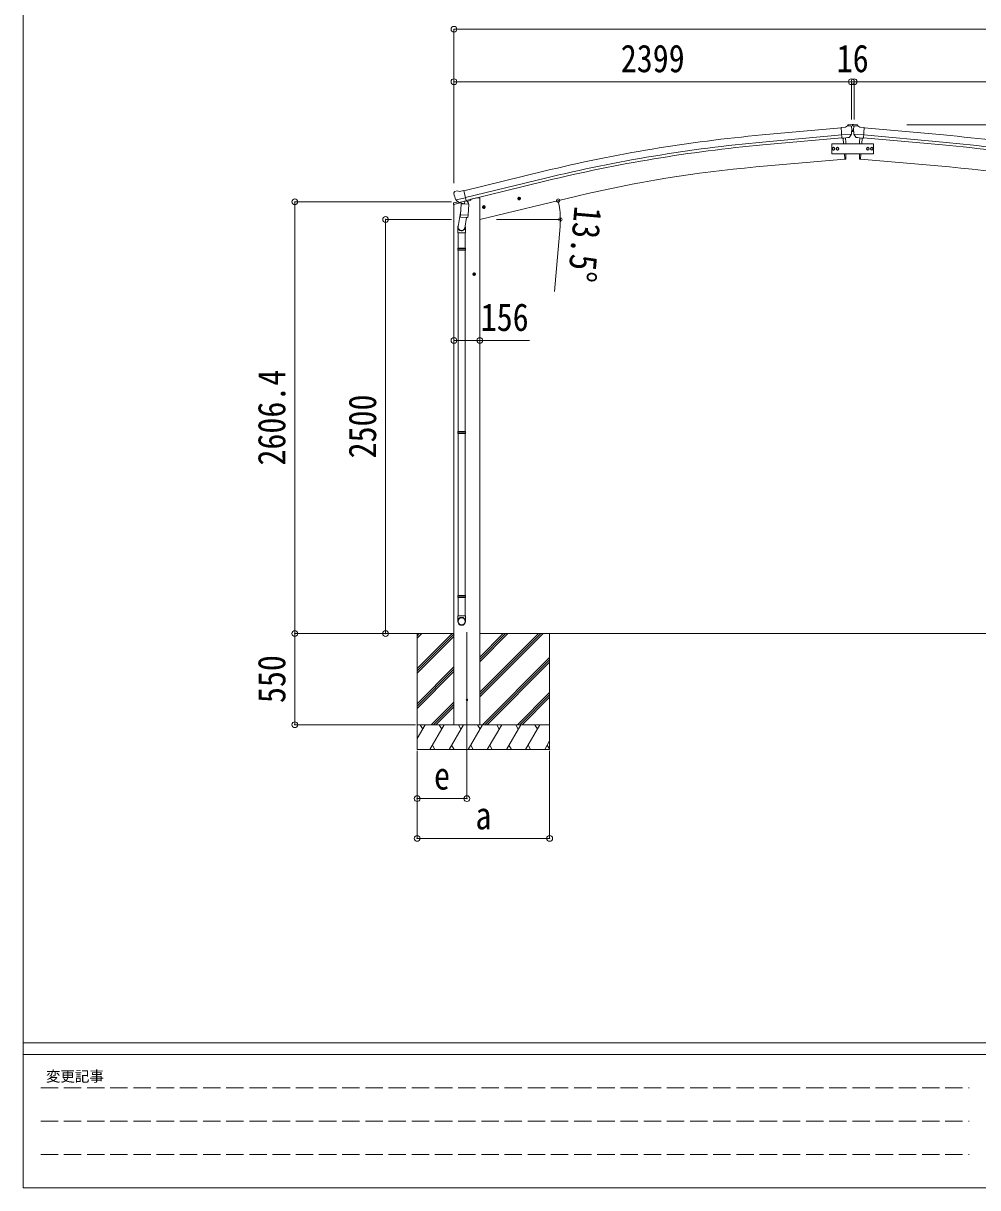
# Model space of a CAD drawing. Units: millimetres at full size. Extents: x -9783 to 33769, y -6828 to 6752.
# Drawn here: x -9783 to -4022, y -6828 to 201 of the extents above; entities that cross this region are included whole.
import ezdxf
from ezdxf.enums import TextEntityAlignment as Align

# ---------------------------------------------------------------- set-up
doc = ezdxf.new("R2010")
doc.units = ezdxf.units.MM
doc.header["$LTSCALE"] = 35
doc.header["$PDMODE"] = 32
doc.header["$PDSIZE"] = 35
doc.linetypes.add('DASHED3', pattern=[4, 3, -1])
for name, color, linetype, lineweight in [('0-0_0', 7, 'Continuous', 9), ('0-1_本体', 4, 'Continuous', 9), ('0-2_部品', 7, 'Continuous', 9), ('0-7_合掌部品', 3, 'Continuous', 9), ('0-8_PARTS2', 2, 'Continuous', 9), ('0-A_寸法', 6, 'Continuous', 9), ('F-0_240', 7, 'Continuous', 9)]:
    doc.layers.add(name, color=color, linetype=linetype, lineweight=lineweight)
doc.styles.add('ＭＳ ゴシック', font='')
doc.styles.get('ＭＳ ゴシック').set_extended_font_data('MS Gothic')

msp = doc.modelspace()

# ---------------------------------------------------------------- linework, layer by layer
at = {"layer": '0-0_0'}
for p, q in [((-7779.7, -3483.05), (-7183.36, -3483.05)), ((-7405.61, -3483.05), (-7405.61, -4183.05)), ((-7405.61, -3694.27), (-7194.38, -3483.05)), ((-7405.61, -3510.43), (-7378.23, -3483.05)), ((-7405.61, -3496.29), (-7392.37, -3483.05)), ((-7405.61, -3708.42), (-7183.36, -3486.17)), ((-7405.61, -3722.56), (-7183.36, -3500.31)), ((-7027.86, -3483.05), (-4705.77, -3483.05)), ((-7027.86, -3865.31), (-6645.6, -3483.05)), ((-7027.86, -3837.02), (-6673.88, -3483.05)), ((-7027.86, -3851.17), (-6659.74, -3483.05)), ((-7027.86, -3653.18), (-6857.73, -3483.05)), ((-7027.86, -3639.04), (-6871.87, -3483.05)), ((-7027.86, -3624.89), (-6886.01, -3483.05)), ((-6605.61, -3483.05), (-6605.61, -4183.05)), ((-2524.86, -3483.05), (-4846.96, -3483.05)), ((-7011.75, -4033.05), (-6605.61, -3626.91)), ((-6997.61, -4033.05), (-6605.61, -3641.05)), ((-6983.47, -4033.05), (-6605.61, -3655.19)), ((-7405.61, -3906.41), (-7183.36, -3684.16)), ((-7405.61, -3920.55), (-7183.36, -3698.3)), ((-7405.61, -3934.69), (-7183.36, -3712.44)), ((-6799.62, -4033.05), (-6605.61, -3839.04)), ((-6785.48, -4033.05), (-6605.61, -3853.18)), ((-7320.12, -4033.05), (-7183.36, -3896.29)), ((-7305.98, -4033.05), (-7183.36, -3910.43)), ((-7291.84, -4033.05), (-7183.36, -3924.57)), ((-6771.34, -4033.05), (-6605.61, -3867.32)), ((-6605.61, -4033.05), (-7405.61, -4033.05)), ((-7405.61, -4116.88), (-7357.21, -4033.05)), ((-7372.21, -4059.03), (-7387.21, -4033.05)), ((-7328.35, -4183.05), (-7241.74, -4033.05)), ((-7256.74, -4059.03), (-7271.75, -4033.05)), ((-7212.88, -4183.05), (-7126.27, -4033.05)), ((-7141.27, -4059.03), (-7156.28, -4033.05)), ((-7097.41, -4183.05), (-7010.8, -4033.05)), ((-7025.8, -4059.03), (-7040.81, -4033.05)), ((-6981.94, -4183.05), (-6895.33, -4033.05)), ((-6910.33, -4059.03), (-6925.33, -4033.05)), ((-6866.47, -4183.05), (-6779.86, -4033.05)), ((-6809.86, -4033.05), (-6794.86, -4059.03)), ((-6751, -4183.05), (-6664.39, -4033.05)), ((-6679.39, -4059.03), (-6694.39, -4033.05)), ((-6635.52, -4183.05), (-6605.61, -4131.24)), ((-7405.61, -4183.05), (-6605.61, -4183.05)), ((-7313.35, -4157.07), (-7298.35, -4183.05)), ((-7197.88, -4157.07), (-7182.88, -4183.05)), ((-7082.41, -4157.07), (-7067.41, -4183.05)), ((-6966.94, -4157.07), (-6951.94, -4183.05)), ((-6851.47, -4157.07), (-6836.47, -4183.05)), ((-6736, -4157.07), (-6721, -4183.05)), ((-6620.53, -4157.07), (-6605.53, -4183.05))]:
    msp.add_line(p, q, dxfattribs=at)
at = {"layer": '0-1_本体'}
for p, q in [((-5323.79, -473.05), (-4846.48, -429.73)), ((-5319.89, -516.09), (-4842.77, -472.78)), ((-5318.37, -532.8), (-4841.25, -489.5)), ((-4234.36, -532.8), (-4711.47, -489.5)), ((-4232.84, -516.09), (-4709.96, -472.78)), ((-4228.93, -473.05), (-4706.24, -429.73)), ((-5360.82, -666.33), (-4822.87, -619.26)), ((-4191.91, -666.33), (-4729.85, -619.26)), ((-7123.34, -809.45), (-6640.49, -691.88)), ((-6630.27, -733.87), (-7113.28, -851.37)), ((-7109.33, -867.8), (-6626.29, -750.18)), ((-7027.86, -983.05), (-6442.19, -842.44)), ((-7183.36, -892.75), (-7183.36, -4033.05)), ((-7047.86, -853.05), (-7081.37, -861.09)), ((-7027.36, -853.05), (-7047.86, -853.05)), ((-7027.36, -853.05), (-7027.36, -4033.05))]:
    msp.add_line(p, q, dxfattribs=at)
at = {"layer": '0-1_本体', "color": 6}
msp.add_line((-7027.36, -1713.23), (-7183.36, -1713.23), dxfattribs=at)
at = {"layer": '0-1_本体'}
for centre, radius, start, end in [((-4509.78, -9441.63), 9005.44, 95.18612, 103.68612), ((-5042.95, -9441.63), 9005.44, 76.31388, 84.81388), ((-4509.78, -9441.63), 8962.23, 95.18612, 103.68612), ((-4509.78, -9441.63), 8945.44, 95.18612, 103.68612), ((-5042.95, -9441.63), 8945.44, 76.31388, 84.81388), ((-5042.95, -9441.63), 8962.23, 76.31388, 84.81388), ((-4715.84, -8034.63), 7396.48, 95.00259, 103.49741), ((-4836.89, -8034.63), 7396.48, 76.50259, 84.99741)]:
    msp.add_arc(centre, radius, start, end, dxfattribs=at)
at = {"layer": '0-2_部品'}
for p, q in [((-7184.8, -825.03), (-7184.52, -826.18)), ((-7180.58, -816.46), (-7184.44, -822.75)), ((-7177.48, -814.21), (-7164.3, -811.05)), ((-7149.74, -813.72), (-7163, -811.02)), ((-7149.74, -813.72), (-7123.81, -807.5)), ((-7185.92, -893.37), (-7143.22, -883.12)), ((-7185.92, -886.48), (-7185.92, -893.37)), ((-7157.42, -877.27), (-7183.62, -883.56)), ((-7170.74, -865.34), (-7113.24, -851.53)), ((-7153.89, -880.25), (-7170.27, -865.76)), ((-7151.18, -880.82), (-7143.66, -879.01)), ((-7150.35, -880.71), (-7148.82, -880.35)), ((-7148.82, -880.35), (-7112.11, -871.53)), ((-7146.98, -880.57), (-7147.03, -881.31)), ((-7146.27, -882.35), (-7120.46, -888.79)), ((-7139.36, -887.7), (-7144.03, -954.54)), ((-7093.67, -890.9), (-7139.36, -887.7)), ((-7137.58, -884.52), (-7137.81, -887.81)), ((-7118.06, -873.36), (-7119.09, -887.96)), ((-7112.11, -871.53), (-7110.58, -871.17)), ((-7109.03, -869.06), (-7108.09, -869.13)), ((-7108.09, -869.13), (-7094.77, -884.44)), ((-7104.09, -873.72), (-7085.2, -869.19)), ((-7098.34, -957.73), (-7093.67, -890.9)), ((-7094.77, -884.44), (-7095.22, -890.79)), ((-7081.37, -861.01), (-7081.37, -864.33)), ((-7013.05, -910.59), (-6993.6, -905.92)), ((-7008.49, -902.81), (-7010.63, -910.01)), ((-7001.2, -901.06), (-7008.49, -902.81)), ((-7000.99, -917.98), (-7005.66, -898.53)), ((-6996.03, -906.5), (-7001.2, -901.06)), ((-6998.16, -913.7), (-6996.03, -906.5)), ((-6799.13, -859.23), (-6779.68, -854.56)), ((-6794.57, -851.45), (-6796.7, -858.65)), ((-6787.27, -849.7), (-6794.57, -851.45)), ((-6787.07, -866.62), (-6791.74, -847.17)), ((-6782.11, -855.14), (-6787.27, -849.7)), ((-6784.24, -862.34), (-6782.11, -855.14)), ((-7142.3, -929.77), (-7158.21, -1025.94)), ((-7144.89, -967.01), (-7144.02, -954.54)), ((-7144.49, -968.36), (-7144.5, -968.36)), ((-7098.34, -957.73), (-7144.03, -954.54)), ((-7143.05, -969.14), (-7101.35, -972.06)), ((-7106.78, -971.68), (-7117.51, -1035.27)), ((-7098.36, -957.73), (-7099.24, -970.43)), ((-7160.36, -1063.1), (-7160.36, -1028.75)), ((-7114.36, -1028.45), (-7114.36, -1063.1)), ((-7114.36, -1063.1), (-7160.36, -1063.1)), ((-7158.36, -1063.1), (-7158.36, -1157.1)), ((-7116.36, -1063.1), (-7116.36, -1157.1)), ((-7160.36, -1159.1), (-7159.36, -1157.1)), ((-7114.36, -1159.1), (-7160.36, -1159.1)), ((-7114.36, -1167.1), (-7160.36, -1167.1)), ((-7115.36, -1157.1), (-7159.36, -1157.1)), ((-7115.36, -1169.1), (-7159.36, -1169.1)), ((-7158.36, -1169.1), (-7158.36, -2263.29)), ((-7116.36, -1169.1), (-7116.36, -2263.29)), ((-7114.36, -1159.1), (-7115.36, -1157.1)), ((-7114.36, -1167.1), (-7115.36, -1169.1)), ((-7114.36, -1159.1), (-7114.36, -1167.1)), ((-7051.86, -1313.17), (-7071.86, -1313.17)), ((-7061.86, -1305.66), (-7068.36, -1309.41)), ((-7068.36, -1309.41), (-7068.36, -1316.92)), ((-7068.36, -1316.92), (-7061.86, -1320.67)), ((-7061.86, -1323.17), (-7061.86, -1303.17)), ((-7055.36, -1309.41), (-7061.86, -1305.66)), ((-7160.36, -2265.29), (-7159.36, -2263.29)), ((-7114.36, -2265.29), (-7160.36, -2265.29)), ((-7114.36, -2273.29), (-7160.36, -2273.29)), ((-7115.36, -2263.29), (-7159.36, -2263.29)), ((-7115.36, -2275.29), (-7159.36, -2275.29)), ((-7158.36, -2275.29), (-7158.36, -3253.48)), ((-7116.36, -2275.29), (-7116.36, -3253.48)), ((-7114.36, -2265.29), (-7115.36, -2263.29)), ((-7114.36, -2273.29), (-7115.36, -2275.29)), ((-7114.36, -2265.29), (-7114.36, -2273.29)), ((-7160.36, -3255.48), (-7159.36, -3253.48)), ((-7114.36, -3255.48), (-7160.36, -3255.48)), ((-7114.36, -3263.48), (-7160.36, -3263.48)), ((-7115.36, -3253.48), (-7159.36, -3253.48)), ((-7115.36, -3265.48), (-7159.36, -3265.48)), ((-7158.36, -3265.48), (-7158.36, -3375.48)), ((-7116.36, -3265.48), (-7116.36, -3375.48)), ((-7114.36, -3255.48), (-7115.36, -3253.48)), ((-7114.36, -3263.48), (-7115.36, -3265.48)), ((-7114.36, -3255.48), (-7114.36, -3263.48)), ((-7160.36, -3409.62), (-7160.36, -3375.48)), ((-7114.36, -3375.48), (-7160.36, -3375.48)), ((-7114.36, -3409.62), (-7114.36, -3375.48))]:
    msp.add_line(p, q, dxfattribs=at)
for points in [[(-7118.38, -872.94), (-7108.66, -870.61), (-7123.81, -807.5)], [(-7171.01, -864.76), (-7170.43, -865.61), (-7170.27, -865.76)], [(-7118.38, -872.94), (-7118.62, -873.1), (-7143.38, -879.04), (-7143.66, -879.01)], [(-7010.63, -910.01), (-7005.46, -915.45), (-6998.16, -913.7)], [(-6796.7, -858.65), (-6791.54, -864.09), (-6784.24, -862.34)], [(-7160.36, -1159.1), (-7160.36, -1167.1), (-7159.36, -1169.1)], [(-7061.86, -1320.67), (-7055.36, -1316.92), (-7055.36, -1309.41)], [(-7160.36, -2265.29), (-7160.36, -2273.29), (-7159.36, -2275.29)], [(-7160.36, -3255.48), (-7160.36, -3263.48), (-7159.36, -3265.48)]]:
    msp.add_lwpolyline(points, dxfattribs=at)
for centre, radius in [((-7003.33, -908.25), 8.5), ((-7003.33, -908.25), 7.7), ((-7003.33, -908.25), 6.5), ((-6789.41, -856.9), 8.5), ((-6789.41, -856.9), 7.7), ((-6789.41, -856.9), 6.5), ((-7061.86, -1313.17), 8.5), ((-7061.86, -1313.17), 7.7), ((-7061.86, -1313.17), 6.5)]:
    msp.add_circle(centre, radius, dxfattribs=at)
at = {"layer": '0-2_部品', "color": 4}
msp.add_circle((-7105.36, -3883.05), 4.5, dxfattribs=at)
at = {"layer": '0-2_部品'}
for centre, radius, start, end in [((-6987.72, -778.94), 202.4, 193.5, 205.09125), ((-7176.32, -819.07), 5, 103.5, 148.5), ((-7163.6, -813.96), 3, 78.5, 103.5), ((-7182.92, -886.48), 3, 103.5, 180), ((-7150.46, -880.23), 0.5, 248.23754, 283.5), ((-7147.48, -880.54), 0.5, 356, 103.5), ((-7146.03, -881.38), 1, 176, 256), ((-7120.11, -887.82), 1.03, 250.03897, 351.96569), ((-7117.47, -873.44), 0.604, 100.59842, 172.20595), ((-7110.7, -870.68), 0.5, 283.5, 318.76246), ((-7086.37, -864.33), 5, 283.5, 0), ((-7142.95, -967.18), 1.95, 175.04017, 217.47766), ((-7142.91, -967.15), 2, 217.40962, 266), ((-7101.21, -970.06), 2, 266, 349.46843), ((-7130.36, -1028.75), 30, 177.45142, 180)]:
    msp.add_arc(centre, radius, start, end, dxfattribs=at)
for centre, major_axis, ratio, start_param, end_param in [((-7181.88, -824.32), (-1.57, -2.57), 0.99628, 4.712389, 5.4996506), ((-7151.9, -878), (-0.73, -2.92), 0.997631, 5.8041905, 6.6006116), ((-7151.85, -877.77), (2.63, 3.16), 0.650902, 4.0958226, 4.1686332), ((-7151.88, -877.9), (-0.73, -2.92), 0.997631, 0.3902369, 0.4789948), ((-7137.36, -1028.45), (23, 0), 0.996195, 2.5560258, 6.5663028), ((-7137.36, -1028.45), (21, 0), 0.996195, 2.9349147, 5.9512394), ((-7137.36, -3407.88), (-23, 0), 0.996195, 3.1415927, 6.2831853), ((-7137.36, -3409.62), (-23, 0), 0.996195, 3.1415927, 6.2831853), ((-7137.36, -3409.62), (0, -23.43), 0.981806, 4.712389, 7.8539816)]:
    msp.add_ellipse(centre, major_axis=major_axis, ratio=ratio, start_param=start_param, end_param=end_param, dxfattribs=at)
msp.add_ellipse((-7137.36, -3409.62), major_axis=(21, 0), ratio=0.996195, dxfattribs=at)
at = {"layer": '0-7_合掌部品'}
for p, q in [((-4820.1, -425.28), (-4808.38, -418.52)), ((-4793.48, -416.93), (-4807.14, -418.13)), ((-4780.53, -409.95), (-4804.67, -412.07)), ((-4784.34, -422.68), (-4789.83, -418.08)), ((-4780.53, -409.95), (-4772.53, -409.95)), ((-4775.27, -414.67), (-4774.43, -414.67)), ((-4772.53, -409.95), (-4748.39, -412.07)), ((-4768.72, -422.68), (-4763.24, -418.08)), ((-4759.59, -416.93), (-4745.92, -418.13)), ((-4745.03, -417.89), (-4748.39, -412.07)), ((-4745.03, -418.08), (-4745.03, -417.89)), ((-4732.96, -425.28), (-4744.68, -418.52)), ((-4820.1, -425.28), (-4846.67, -427.61)), ((-4841.01, -492.27), (-4846.67, -427.61)), ((-4783.8, -467.57), (-4842.72, -472.73)), ((-4831.05, -491.4), (-4841.01, -492.27)), ((-4834.04, -491.66), (-4831.03, -526)), ((-4797.44, -488.46), (-4805.15, -489.13)), ((-4795.05, -487.06), (-4784.12, -468.12)), ((-4783.28, -424.72), (-4783.16, -426.07)), ((-4782.55, -451.45), (-4770.51, -451.45)), ((-4775.27, -447.37), (-4774.43, -447.37)), ((-4769.78, -424.72), (-4769.9, -426.07)), ((-4769.26, -467.57), (-4710.34, -472.73)), ((-4758.01, -487.06), (-4768.94, -468.12)), ((-4755.62, -488.46), (-4747.92, -489.13)), ((-4732.96, -425.28), (-4706.4, -427.61)), ((-4722.02, -491.4), (-4722.29, -491.47)), ((-4719.03, -491.66), (-4722.03, -526)), ((-4722.02, -491.4), (-4712.05, -492.27)), ((-4712.05, -492.27), (-4706.4, -427.61)), ((-4825.78, -586), (-4822.87, -619.26)), ((-4822.87, -619.26), (-4820.81, -619.01)), ((-4730.19, -619.26), (-4732.25, -619.01)), ((-4727.28, -586), (-4730.19, -619.26))]:
    msp.add_line(p, q, dxfattribs=at)
for points in [[(-4808.03, -418.08), (-4808.03, -417.89), (-4804.67, -412.07)], [(-4777.79, -413.83), (-4778.63, -413.83), (-4778.63, -414.67), (-4777.79, -414.67)], [(-4776.11, -412.99), (-4776.11, -412.15), (-4776.95, -412.15), (-4776.95, -412.99)], [(-4776.95, -415.51), (-4776.95, -416.35), (-4776.11, -416.35), (-4776.11, -415.51)], [(-4774.43, -414.67), (-4774.43, -413.83), (-4775.27, -413.83)], [(-4831.05, -491.4), (-4830.78, -491.47), (-4805.4, -489.25), (-4805.15, -489.13)], [(-4783.73, -466.94), (-4784.02, -467.93), (-4784.12, -468.12)], [(-4777.79, -446.53), (-4778.63, -446.53), (-4778.63, -447.37), (-4777.79, -447.37)], [(-4776.11, -445.69), (-4776.11, -444.85), (-4776.95, -444.85), (-4776.95, -445.69)], [(-4776.95, -448.21), (-4776.95, -449.05), (-4776.11, -449.05), (-4776.11, -448.21)], [(-4774.43, -447.37), (-4774.43, -446.53), (-4775.27, -446.53)], [(-4769.33, -466.94), (-4769.05, -467.93), (-4768.94, -468.12)], [(-4722.29, -491.47), (-4747.66, -489.25), (-4747.92, -489.13)]]:
    msp.add_lwpolyline(points, dxfattribs=at)
for points in [[(-4651.53, -586), (-4651.53, -526), (-4901.53, -526), (-4901.53, -586)], [(-4899.54, -556.01), (-4895.78, -549.51), (-4888.28, -549.51), (-4884.53, -556.01), (-4888.28, -562.51), (-4895.78, -562.51)], [(-4876.04, -556.01), (-4872.28, -549.51), (-4864.78, -549.51), (-4861.03, -556.01), (-4864.78, -562.51), (-4872.28, -562.51)], [(-4677.03, -556), (-4680.78, -549.5), (-4688.28, -549.5), (-4692.04, -556), (-4688.28, -562.5), (-4680.78, -562.5)], [(-4653.53, -556), (-4657.28, -549.5), (-4664.78, -549.5), (-4668.54, -556), (-4664.78, -562.5), (-4657.28, -562.5)]]:
    msp.add_lwpolyline(points, close=True, dxfattribs=at)
for centre, radius in [((-4776.53, -414.25), 3.5), ((-4776.53, -446.95), 3.5), ((-4892.03, -556.01), 8.5), ((-4892.03, -556.01), 7.7), ((-4892.03, -556.01), 6.5), ((-4868.53, -556.01), 8.5), ((-4868.53, -556.01), 7.7), ((-4868.53, -556.01), 6.5), ((-4684.53, -556), 8.5), ((-4684.53, -556), 7.7), ((-4684.53, -556), 6.5), ((-4661.03, -556), 8.5), ((-4661.03, -556), 7.7), ((-4661.03, -556), 6.5)]:
    msp.add_circle(centre, radius, dxfattribs=at)
for centre, radius, start, end in [((-4806.88, -421.11), 3, 95, 120), ((-4793.04, -421.91), 5, 50.00648, 94.99352), ((-4777.79, -412.99), 0.84, 270, 0), ((-4777.79, -415.51), 0.84, 0, 90), ((-4775.27, -412.99), 0.84, 180, 270), ((-4775.27, -415.51), 0.84, 90, 180), ((-4760.02, -421.91), 5, 85.00648, 129.99352), ((-4746.18, -421.11), 3, 60, 85), ((-5716.64, -563.45), 900, 2.3844, 4.64986), ((-4984.79, -443.71), 202.4, 353.4085, 5), ((-4777.79, -445.69), 0.84, 270, 0), ((-4777.79, -448.21), 0.84, 0, 90), ((-4775.27, -445.69), 0.84, 180, 270), ((-4775.27, -448.21), 0.84, 90, 180), ((-4568.27, -443.71), 202.4, 175, 186.5915), ((-3836.43, -563.45), 900, 175.35014, 177.6156), ((-4821.18, -616.03), 3, 277, 356.63919), ((-5716.64, -563.45), 900, 356.63919, 358.56384), ((-3836.43, -563.45), 900, 181.43616, 183.36081), ((-4731.88, -616.03), 3, 183.36081, 263)]:
    msp.add_arc(centre, radius, start, end, dxfattribs=at)
for centre, major_axis, ratio, start_param, end_param in [((-4778.95, -420.68), (-15.35, 3.44), 0.101033, 5.9751426, 5.9753737), ((-4774.11, -420.68), (15.35, 3.44), 0.101033, 0.3078116, 0.3080427), ((-4797.71, -485.46), (1.62, -2.54), 0.997631, 5.8041905, 5.8929484), ((-4797.78, -485.35), (-3.5, 2.17), 0.650902, 2.1145521, 2.1873627), ((-4797.65, -485.55), (1.62, -2.54), 0.997631, 5.965759, 6.7621801), ((-4786.27, -424.98), (2.71, -1.31), 0.997474, 0.5366567, 1.3225652), ((-4766.79, -424.98), (-2.71, -1.31), 0.997474, 4.9606201, 5.7465286), ((-4755.41, -485.55), (-1.62, -2.54), 0.997631, 5.8041905, 6.6006116), ((-4755.28, -485.35), (3.5, 2.17), 0.650902, 4.0958226, 4.1686332), ((-4755.35, -485.46), (-1.62, -2.54), 0.997631, 0.3902369, 0.4789948)]:
    msp.add_ellipse(centre, major_axis=major_axis, ratio=ratio, start_param=start_param, end_param=end_param, dxfattribs=at)
at = {"layer": '0-8_PARTS2'}
msp.add_line((-7105.36, -3473.84), (-7105.36, -4233.05), dxfattribs=at)
at = {"layer": '0-A_寸法'}
for p, q in [((-7183.36, 165.31), (-7183.36, -151.31)), ((-7183.36, 165.31), (-2369.36, 165.31)), ((-7183.36, -151.31), (-7183.36, -763.53)), ((-7183.36, -151.31), (-4784.36, -151.31)), ((-4784.36, -151.31), (-4784.36, -380.31)), ((-4784.36, -151.31), (-4784.36, -380.31)), ((-4784.36, -151.31), (-4768.36, -151.31)), ((-4768.36, -151.31), (-4768.36, -380.31)), ((-4768.36, -151.31), (-4768.36, -380.31)), ((-4768.36, -151.31), (-2369.36, -151.31)), ((-4768.36, -151.31), (-4768.36, -380.31)), ((-1065.34, -410.95), (-4449.13, -410.95)), ((-8143.94, -876.65), (-7198.85, -876.65)), ((-8143.94, -3483.05), (-8143.94, -876.65)), ((-7595.97, -983.05), (-7198.85, -983.05)), ((-7595.97, -3483.05), (-7595.97, -983.05)), ((-6926.86, -983.05), (-6540.01, -983.05)), ((-6542.86, -1025.51), (-6577.22, -1418.01)), ((-7027.36, -1713.23), (-6727.36, -1713.23)), ((-8143.94, -3483.05), (-7415.82, -3483.05)), ((-8143.94, -4033.05), (-8143.94, -3483.05)), ((-8143.94, -4033.05), (-7415.82, -4033.05)), ((-7405.61, -4719.41), (-7405.61, -4190.47)), ((-7405.61, -4479.43), (-7405.61, -4190.47)), ((-7105.36, -4479.43), (-7105.36, -4190.47)), ((-6605.61, -4719.41), (-6605.61, -4190.47)), ((-7105.36, -4479.43), (-7405.61, -4479.43)), ((-7405.61, -4719.41), (-6605.61, -4719.41))]:
    msp.add_line(p, q, dxfattribs=at)
for centre in [(-6554.46, -869.39), (-6541.01, -983.05)]:
    msp.add_circle(centre, 10.62, dxfattribs=at)
for start, end in [(0, 13.5), (354.99678, 0)]:
    msp.add_arc((-7027.86, -983.05), 486.86, start, end, dxfattribs=at)
for p in [(-7183.36, 165.31), (-7183.36, -151.31), (-4784.36, -151.31), (-4768.36, -151.31), (-8143.94, -876.65), (-7595.97, -983.05), (-7183.36, -1713.23), (-7027.36, -1713.23), (-8143.94, -3483.05), (-7595.97, -3483.05), (-8143.94, -4033.05), (-7405.61, -4479.43), (-7105.36, -4479.43), (-7405.61, -4719.41), (-6605.61, -4719.41)]:
    msp.add_point(p, dxfattribs=at)
at = {"layer": 'F-0_240', "color": 5}
for p, q in [((-9783.03, 6751.9), (-9783.03, -6828.1)), ((-9783.03, -5953.1), (9396.97, -5953.1)), ((-9783.03, -6023.1), (6285.75, -6023.1)), ((-9783.03, -6828.1), (9396.97, -6828.1))]:
    msp.add_line(p, q, dxfattribs=at)
at = {"layer": 'F-0_240', "color": 4, "linetype": 'DASHED3'}
for p, q in [((-9678.03, -6224.35), (-4074.25, -6224.35)), ((-9678.03, -6425.6), (-4074.25, -6425.6)), ((-9678.03, -6626.85), (-4074.25, -6626.85))]:
    msp.add_line(p, q, dxfattribs=at)

# ---------------------------------------------------------------- texts
at = {"layer": '0-A_寸法', "color": 7, "style": 'ＭＳ ゴシック', "width": 0.85}
for s, p in [('2399', (-6176.36, -144.31)), ('16', (-4872.61, -144.31)), ('156', (-7021.74, -1706.23)), ('e', (-7303.74, -4474.43)), ('a', (-7053.74, -4714.41))]:
    msp.add_text(s, height=166.8, dxfattribs=at).set_placement(p, align=Align.BOTTOM_LEFT)
for s, rotation, p in [('13.5°', 264.997, (-6505.05, -894.56)), ('2606.4', 90, (-8150.94, -2468.6)), ('2500', 90, (-7602.97, -2425.55)), ('550', 90, (-8150.94, -3902.42))]:
    msp.add_text(s, height=166.8, rotation=rotation, dxfattribs=at).set_placement(p, align=Align.BOTTOM_LEFT)
at = {"layer": 'F-0_240', "style": 'ＭＳ ゴシック'}
msp.add_text('変更記事', height=64.15, dxfattribs=at).set_placement((-9646.27, -6206.85), align=Align.BOTTOM_LEFT)

doc.saveas('drawing.dxf')
